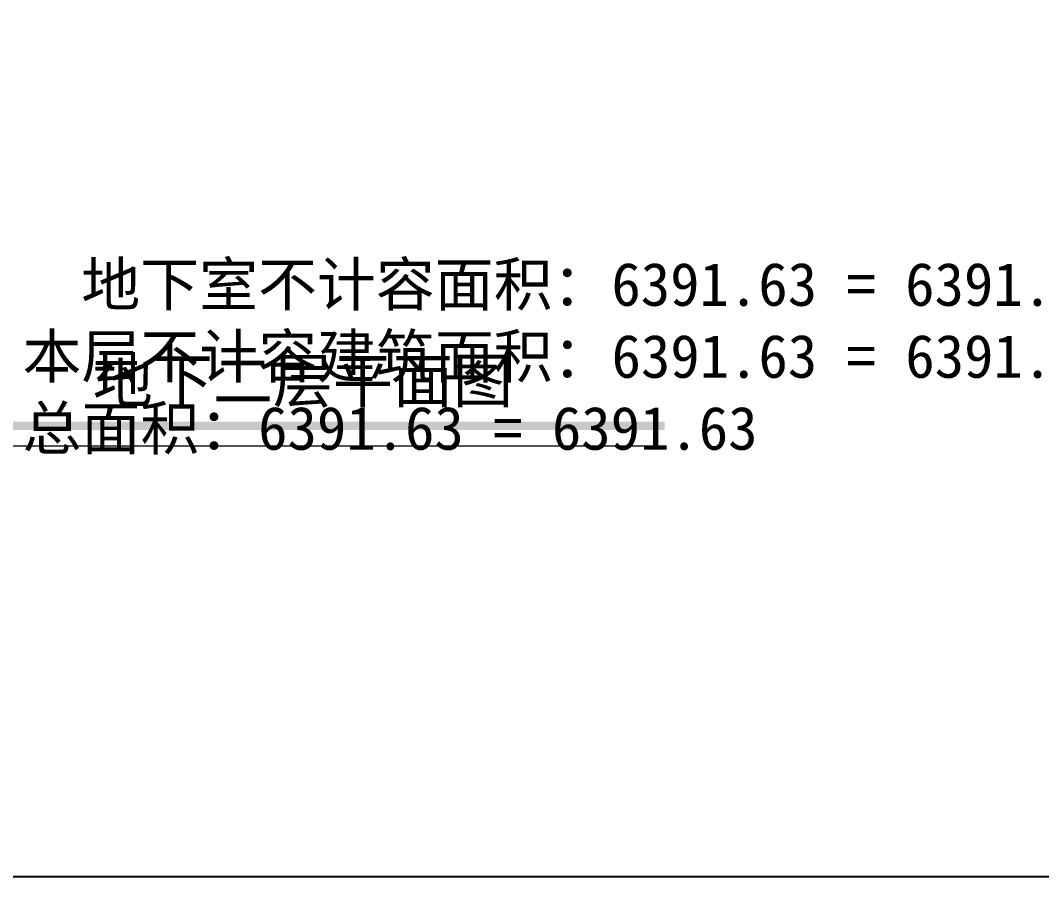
# Model space of a CAD drawing. Extents: x 512858 to 514372, y -232486 to -231710.
# Drawn here: x 512907.68 to 512937.82, y -232264.65 to -232239.37 of the extents above; entities that cross this region are included whole.
import ezdxf

# ---------------------------------------------------------------- set-up
doc = ezdxf.new("R2010")
doc.units = 0
doc.header["$LTSCALE"] = 1000
doc.layers.add('$计算结果', color=7, linetype='Continuous')
doc.layers.add('楼层注记', color=7, linetype='Continuous')
doc.layers.add('图廓', color=252, linetype='Continuous', lineweight=9)
doc.layers.add('打印图框', color=252, linetype='Continuous', plot=False)
doc.styles.add('dw', font='simhei.ttf')

msp = doc.modelspace()

# ---------------------------------------------------------------- linework, layer by layer
at = {"layer": '图廓', "color": 7, "const_width": 0.241}
msp.add_lwpolyline([(512906.871, -232251.343), (512926.692, -232251.343)], dxfattribs=at)
at = {"layer": '图廓', "color": 7}
msp.add_lwpolyline([(512906.871, -232251.929), (512926.692, -232251.929)], dxfattribs=at)
at = {"layer": '打印图框', "color": 6, "ltscale": 0.5}
msp.add_lwpolyline([(512857.603, -232264.653), (512993.573, -232264.653), (512993.573, -232162.685), (512857.603, -232162.685)], close=True, dxfattribs=at)

# ---------------------------------------------------------------- texts
at = {"layer": '$计算结果', "insert": (512907.743, -232249.358), "char_height": 1.27461, "width": 35.68897, "attachment_point": 4, "style": 'dw'}
msp.add_mtext('  地下室不计容面积：6391.63 = 6391.63\\P本层不计容建筑面积：6391.63 = 6391.63\\P总面积：6391.63 = 6391.63', dxfattribs=at)
at = {"layer": '楼层注记', "style": 'dw'}
msp.add_text('地下二层平面图', height=1.2992, dxfattribs=at).set_placement((512909.814, -232250.653))

doc.saveas('drawing.dxf')
